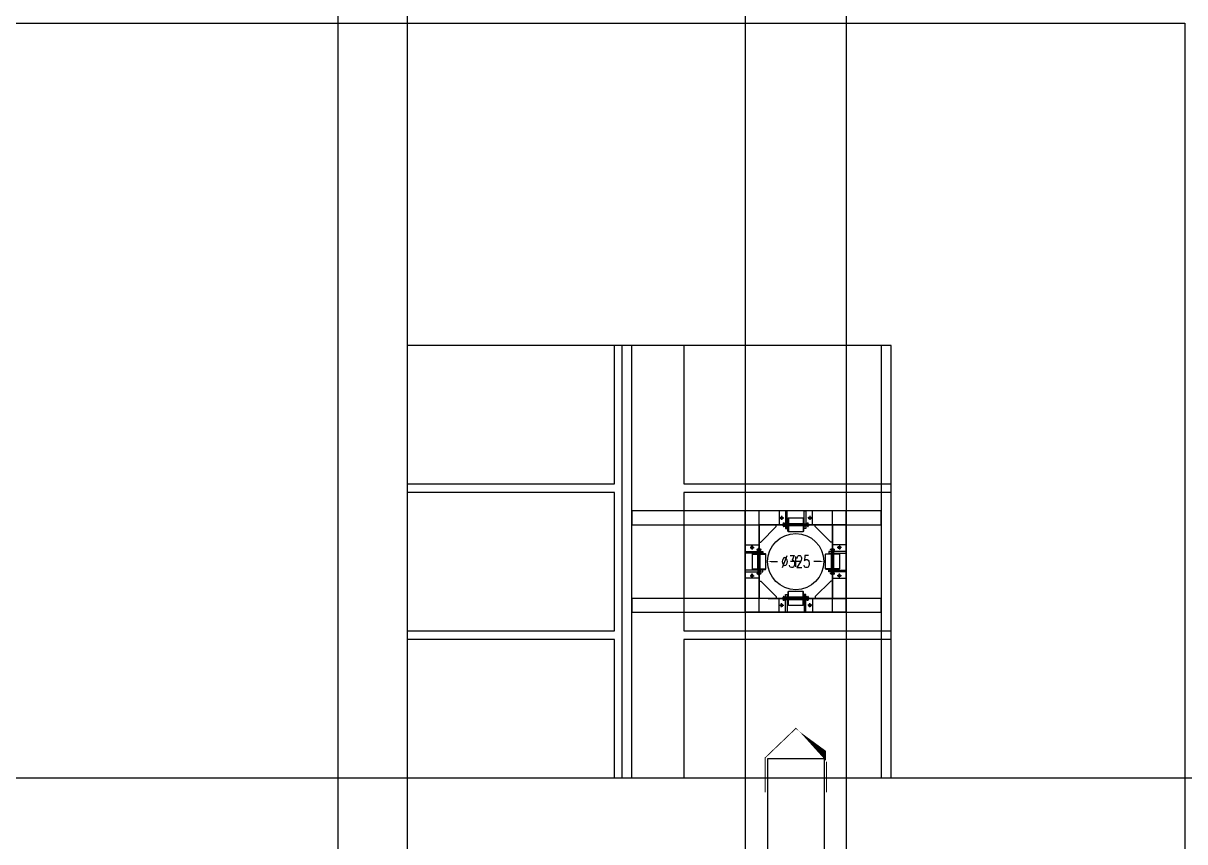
# Model space of a CAD drawing. Header units: millimetres. Extents: x -1714232 to -1367445, y 901519 to 1531173.
# Drawn here: x -1680632 to -1673912, y 906291 to 911023 of the extents above; entities that cross this region are included whole.
import ezdxf

# ---------------------------------------------------------------- set-up
doc = ezdxf.new("R2010")
doc.units = ezdxf.units.MM
doc.header["$LTSCALE"] = 1000
doc.linetypes.add('CENTER2', pattern=[28.574999999999992, 19.05, -3.174999999999998, 3.174999999999998, -3.174999999999998])
doc.linetypes.add('DASHED2', pattern=[9.524999999999995, 6.349999999999998, -3.174999999999998])
doc.layers.get('0').update_dxf_attribs({"linetype": 'CONTINUOUS'})
doc.layers.get('DEFPOINTS').update_dxf_attribs({"linetype": 'CONTINUOUS'})
for name, color, linetype in [('PUB_DIM', 3, 'CONTINUOUS'), ('W-FLOAT_BOWL浮筒', 253, 'CONTINUOUS'), ('W-STEEL_FRAME钢架', 3, 'CONTINUOUS'), ('ZJ', 251, 'CONTINUOUS')]:
    doc.layers.add(name, color=color, linetype=linetype)
doc.styles.add('STANDARD_T3', font='simplex.shx', dxfattribs={"width": 0.7, "bigfont": 'gbcbig.shx'})
doc.dimstyles.new('W&&20', dxfattribs={"dimtxt": 70, "dimasz": 20, "dimexe": 50, "dimexo": 60, "dimgap": 20, "dimtad": 1, "dimdec": 0, "dimzin": 0, "dimdsep": 46, "dimtxsty": 'STANDARD_T3', "dimcen": 0.09, "dimclrd": 1, "dimclre": 1, "dimclrt": 7, "dimazin": 2, "dimtfac": 1, "dimtdec": 0, "dimtix": 1, "dimtmove": 2, "dimatfit": 3, "dimfxl": 100, "dimtolj": 1, "dimtzin": 0, "dimarcsym": 0})

# ---------------------------------------------------------------- blocks, each defined once
blk = doc.blocks.new('*D92')
at = {"layer": 'DEFPOINTS', "color": 0, "transparency": 16777216}
for p in [(-1348647.403743428, 1351918.122760986), (-1348322.403743428, 1351918.122760986)]:
    blk.add_point(p, dxfattribs=at)
at = {"layer": 'W-STEEL_FRAME钢架', "color": 1, "lineweight": -2, "transparency": 16777216}
for p, q in [((-1348627.403743428, 1351918.122760986), (-1348590.070410095, 1351918.122760986)), ((-1348342.403743428, 1351918.122760986), (-1348379.737076761, 1351918.122760986))]:
    blk.add_line(p, q, dxfattribs=at)
at = {"layer": 'W-STEEL_FRAME钢架', "color": 1, "transparency": 16777216}
for points in [[(-1348627.403743428, 1351921.456094319), (-1348627.403743428, 1351914.789427653), (-1348647.403743428, 1351918.122760986)], [(-1348342.403743428, 1351921.456094319), (-1348342.403743428, 1351914.789427653), (-1348322.403743428, 1351918.122760986)]]:
    blk.add_solid(points, dxfattribs=at)
at = {"layer": 'W-STEEL_FRAME钢架', "color": 7, "transparency": 16777216, "insert": (-1348484.903743428, 1351918.122760986), "char_height": 70, "attachment_point": 5, "style": 'STANDARD_T3'}
blk.add_mtext('\\A1;∅325', dxfattribs=at)
blk = doc.blocks.new('A$Cf2775b37')
for p, q in [((195.9999999995343, 585.0000000020955), (196, 505.0000000020955)), ((388.9999999995343, 585.0000000030268), (195.9999999995343, 585.0000000020955)), ((242.9999999995343, 585.0000000023283), (233.9999999995343, 585.0000000023283)), ((233.9999999995343, 585.0000000023283), (234, 483.0000000023283)), ((243, 483.0000000023283), (242.9999999995343, 585.0000000023283)), ((247.4999999997672, 542.0000000023283), (250.4999999997672, 545.0000000023283)), ((247.5000000002328, 468.0000000023283), (247.4999999997672, 542.0000000023283)), ((250.4999999997672, 545.0000000023283), (334.4999999997672, 545.000000002794)), ((250.4999999997672, 545.0000000023283), (250.5000000002328, 465.0000000023283)), ((334.4999999997672, 545.000000002794), (337.4999999997672, 542.000000002794)), ((334.4999999997672, 545.000000002794), (334.5000000002328, 465.000000002794)), ((337.4999999997672, 542.000000002794), (337.5000000002328, 468.000000002794)), ((342, 483.000000002794), (341.9999999995343, 585.000000002794)), ((341.9999999995343, 585.000000002794), (350.9999999995343, 585.0000000030268)), ((350.9999999995343, 585.0000000030268), (351, 483.0000000030268)), ((389, 505.0000000030268), (388.9999999995343, 585.0000000030268)), ((196, 505.0000000020955), (389, 505.0000000030268)), ((231.5, 493.0000000023283), (231.5, 517.0000000023283)), ((231.5, 517.0000000023283), (234, 517.0000000023283)), ((234, 493.0000000023283), (231.5, 493.0000000023283)), ((234, 517.0000000023283), (234, 493.0000000023283)), ((234, 483.0000000023283), (243, 483.0000000023283)), ((243, 493.0000000023283), (243, 517.0000000023283)), ((243, 517.0000000023283), (245.5, 517.0000000023283)), ((245.5, 493.0000000023283), (243, 493.0000000023283)), ((245.5, 517.0000000023283), (245.5, 493.0000000023283)), ((342, 517.000000002794), (339.5, 517.000000002794)), ((339.5, 517.000000002794), (339.5, 493.000000002794)), ((339.5, 493.000000002794), (342, 493.000000002794)), ((342, 493.000000002794), (342, 517.000000002794)), ((351, 483.0000000030268), (342, 483.000000002794)), ((353.5, 517.0000000030268), (351, 517.0000000030268)), ((351, 517.0000000030268), (351, 493.0000000030268)), ((351, 493.0000000030268), (353.5, 493.0000000030268)), ((353.5, 493.0000000030268), (353.5, 517.0000000030268)), ((250.5000000002328, 465.0000000023283), (247.5000000002328, 468.0000000023283)), ((334.5000000002328, 465.000000002794), (250.5000000002328, 465.0000000023283)), ((337.5000000002328, 468.000000002794), (334.5000000002328, 465.000000002794)), ((0, 389.0000000009313), (80, 389.0000000009313)), ((0, 196.0000000009313), (0, 389.0000000009313)), ((0, 342.0000000009313), (0, 351.0000000009313)), ((0, 351.0000000009313), (102, 351.0000000009313)), ((102, 342.0000000009313), (0, 342.0000000009313)), ((43, 337.5000000009313), (40, 334.5000000009313)), ((117, 337.5000000009313), (43, 337.5000000009313)), ((92, 353.5000000009313), (68, 353.5000000009313)), ((68, 353.5000000009313), (68, 351.0000000009313)), ((68, 351.0000000009313), (92, 351.0000000009313)), ((92, 342.0000000009313), (68, 342.0000000009313)), ((68, 342.0000000009313), (68, 339.5000000009313)), ((68, 339.5000000009313), (92, 339.5000000009313)), ((80, 389.0000000009313), (80, 196.0000000009313)), ((92, 351.0000000009313), (92, 353.5000000009313)), ((92, 339.5000000009313), (92, 342.0000000009313)), ((102, 351.0000000009313), (102, 342.0000000009313)), ((120, 334.5000000009313), (117, 337.5000000009313)), ((465, 334.500000004191), (468, 337.500000004191)), ((468, 337.500000004191), (542, 337.500000004191)), ((483, 351.000000004191), (483, 342.000000004191)), ((585, 351.000000004191), (483, 351.000000004191)), ((483, 342.000000004191), (585, 342.000000004191)), ((493, 351.000000004191), (493, 353.500000004191)), ((493, 353.500000004191), (517, 353.500000004191)), ((517, 351.000000004191), (493, 351.000000004191)), ((493, 339.500000004191), (493, 342.000000004191)), ((493, 342.000000004191), (517, 342.000000004191)), ((517, 339.500000004191), (493, 339.500000004191)), ((585, 389.000000004191), (505, 389.000000004191)), ((505, 389.000000004191), (505, 196.000000004191)), ((517, 353.500000004191), (517, 351.000000004191)), ((517, 342.000000004191), (517, 339.500000004191)), ((542, 337.500000004191), (545, 334.500000004191)), ((585, 196.000000004191), (585, 389.000000004191)), ((585, 342.000000004191), (585, 351.000000004191)), ((40, 334.5000000009313), (40, 250.5000000009313)), ((40, 334.5000000009313), (120, 334.5000000009313)), ((120, 250.5000000009313), (120, 334.5000000009313)), ((465, 250.500000004191), (465, 334.500000004191)), ((545, 334.500000004191), (465, 334.500000004191)), ((545, 334.500000004191), (545, 250.500000004191)), ((102, 243.0000000009313), (0, 243.0000000009313)), ((0, 243.0000000009313), (0, 234.0000000009313)), ((0, 234.0000000009313), (102, 234.0000000009313)), ((40, 250.5000000009313), (43, 247.5000000009313)), ((40, 250.5000000009313), (120, 250.5000000009313)), ((43, 247.5000000009313), (117, 247.5000000009313)), ((68, 243.0000000009313), (68, 245.5000000009313)), ((68, 245.5000000009313), (92, 245.5000000009313)), ((92, 243.0000000009313), (68, 243.0000000009313)), ((68, 231.5000000009313), (68, 234.0000000009313)), ((68, 234.0000000009313), (92, 234.0000000009313)), ((92, 231.5000000009313), (68, 231.5000000009313)), ((92, 245.5000000009313), (92, 243.0000000009313)), ((92, 234.0000000009313), (92, 231.5000000009313)), ((102, 234.0000000009313), (102, 243.0000000009313)), ((117, 247.5000000009313), (120, 250.5000000009313)), ((468, 247.500000004191), (465, 250.500000004191)), ((545, 250.500000004191), (465, 250.500000004191)), ((542, 247.500000004191), (468, 247.500000004191)), ((483, 234.000000004191), (483, 243.000000004191)), ((483, 243.000000004191), (585, 243.000000004191)), ((585, 234.000000004191), (483, 234.000000004191)), ((493, 245.500000004191), (493, 243.000000004191)), ((517, 245.500000004191), (493, 245.500000004191)), ((493, 243.000000004191), (517, 243.000000004191)), ((493, 234.000000004191), (493, 231.500000004191)), ((517, 234.000000004191), (493, 234.000000004191)), ((493, 231.500000004191), (517, 231.500000004191)), ((517, 243.000000004191), (517, 245.500000004191)), ((517, 231.500000004191), (517, 234.000000004191)), ((545, 250.500000004191), (542, 247.500000004191)), ((585, 243.000000004191), (585, 234.000000004191)), ((80, 196.0000000009313), (0, 196.0000000009313)), ((505, 196.000000004191), (585, 196.000000004191)), ((196.0000000025611, 2.095475792884827e-09), (196.0000000020955, 80.00000000209548)), ((196.0000000020955, 80.00000000209548), (389.0000000020955, 80.0000000030268)), ((234.0000000020955, 92.00000000209548), (231.5000000020955, 92.00000000209548)), ((231.5000000020955, 92.00000000209548), (231.5000000020955, 68.00000000209548)), ((231.5000000020955, 68.00000000209548), (234.0000000020955, 68.00000000209548)), ((234.0000000018626, 102.0000000020955), (243.0000000018626, 102.0000000023283)), ((234.0000000025611, 2.095475792884827e-09), (234.0000000018626, 102.0000000020955)), ((234.0000000020955, 68.00000000209548), (234.0000000020955, 92.00000000209548)), ((243.0000000018626, 102.0000000023283), (243.0000000025611, 2.328306436538696e-09)), ((245.5000000020955, 92.0000000023283), (243.0000000020955, 92.0000000023283)), ((243.0000000020955, 92.0000000023283), (243.0000000020955, 68.0000000023283)), ((243.0000000020955, 68.0000000023283), (245.5000000020955, 68.0000000023283)), ((245.5000000020955, 68.0000000023283), (245.5000000020955, 92.0000000023283)), ((250.5000000018626, 120.0000000023283), (247.5000000018626, 117.0000000023283)), ((247.5000000018626, 117.0000000023283), (247.5000000023283, 43.00000000232831)), ((334.5000000018626, 120.000000002794), (250.5000000018626, 120.0000000023283)), ((250.5000000023283, 40.00000000232831), (250.5000000018626, 120.0000000023283)), ((337.5000000018626, 117.000000002794), (334.5000000018626, 120.000000002794)), ((334.5000000023283, 40.00000000279397), (334.5000000018626, 120.000000002794)), ((337.5000000023283, 43.00000000279397), (337.5000000018626, 117.000000002794)), ((339.5000000020955, 92.00000000279397), (342.0000000020955, 92.00000000279397)), ((339.5000000020955, 68.00000000279397), (339.5000000020955, 92.00000000279397)), ((342.0000000020955, 68.00000000279397), (339.5000000020955, 68.00000000279397)), ((351.0000000018626, 102.000000002794), (342.0000000018626, 102.000000002794)), ((342.0000000018626, 102.000000002794), (342.0000000025611, 2.793967723846436e-09)), ((342.0000000020955, 92.00000000279397), (342.0000000020955, 68.00000000279397)), ((351.0000000025611, 2.793967723846436e-09), (351.0000000018626, 102.000000002794)), ((351.0000000020955, 92.00000000279397), (353.5000000020955, 92.00000000279397)), ((351.0000000020955, 68.00000000279397), (351.0000000020955, 92.00000000279397)), ((353.5000000020955, 68.00000000279397), (351.0000000020955, 68.00000000279397)), ((353.5000000020955, 92.00000000279397), (353.5000000020955, 68.00000000279397)), ((389.0000000020955, 80.0000000030268), (389.0000000025611, 3.026798367500305e-09)), ((389.0000000025611, 3.026798367500305e-09), (196.0000000025611, 2.095475792884827e-09)), ((243.0000000025611, 2.328306436538696e-09), (234.0000000025611, 2.095475792884827e-09)), ((247.5000000023283, 43.00000000232831), (250.5000000023283, 40.00000000232831)), ((250.5000000023283, 40.00000000232831), (334.5000000023283, 40.00000000279397)), ((334.5000000023283, 40.00000000279397), (337.5000000023283, 43.00000000279397)), ((342.0000000025611, 2.793967723846436e-09), (351.0000000025611, 2.793967723846436e-09))]:
    blk.add_line(p, q)
at = {"color": 3, "linetype": 'CENTER2', "ltscale": 0.5}
for p, q in [((198.9999999997672, 545.0000000020955), (222.9999999997672, 545.0000000023283)), ((210.9999999997672, 557.0000000023283), (210.9999999997672, 533.0000000023283)), ((385.9999999997672, 545.0000000030268), (361.9999999997672, 545.0000000030268)), ((373.9999999997672, 557.0000000030268), (373.9999999997672, 533.0000000030268)), ((248, 505.0000000023283), (229, 505.0000000023283)), ((337, 505.000000002794), (356, 505.0000000030268)), ((28, 374.0000000009313), (52, 374.0000000009313)), ((40, 386.0000000009313), (40, 362.0000000009313)), ((80, 337.0000000009313), (80, 356.0000000009313)), ((505, 337.000000004191), (505, 356.000000004191)), ((557, 374.000000004191), (533, 374.000000004191)), ((545, 386.000000004191), (545, 362.000000004191)), ((28, 211.0000000009313), (52, 211.0000000009313)), ((40, 199.0000000009313), (40, 223.0000000009313)), ((80, 248.0000000009313), (80, 229.0000000009313)), ((505, 248.000000004191), (505, 229.000000004191)), ((557, 211.000000004191), (533, 211.000000004191)), ((545, 199.000000004191), (545, 223.000000004191)), ((248.0000000020955, 80.0000000023283), (229.0000000020955, 80.00000000209548)), ((337.0000000020955, 80.00000000279397), (356.0000000020955, 80.00000000279397)), ((199.0000000023283, 40.00000000209548), (223.0000000023283, 40.00000000209548)), ((211.0000000023283, 28.00000000209548), (211.0000000020955, 52.00000000209548)), ((386.0000000023283, 40.0000000030268), (362.0000000023283, 40.00000000279397)), ((374.0000000023283, 28.00000000279397), (374.0000000020955, 52.00000000279397))]:
    blk.add_line(p, q, dxfattribs=at)
at = {"color": 5}
for p, q in [((180.0000000114087, 505.0000000020955), (80.0000000114087, 505.000000001397)), ((80.0000000114087, 505.000000001397), (80.00000001187436, 405.000000001397)), ((90.00000001187436, 405.0000000016298), (180.0000000114087, 495.0000000020955)), ((180.0000000114087, 495.0000000020955), (180.0000000114087, 505.0000000020955)), ((405.0000000111759, 495.0000000388827), (405.0000000111759, 505.0000000388827)), ((405.0000000111759, 505.0000000388827), (505.0000000111759, 505.0000000395812)), ((495.0000000116415, 405.0000000393484), (405.0000000111759, 495.0000000388827)), ((505.0000000111759, 505.0000000395812), (505.0000000116415, 405.0000000395812)), ((80.00000001187436, 405.000000001397), (90.00000001187436, 405.0000000016298)), ((505.0000000116415, 405.0000000395812), (495.0000000116415, 405.0000000393484)), ((322.5000000011642, 292.500000002794), (262.5000000011642, 292.5000000023283)), ((322.5000000009313, 292.500000002794), (262.5000000009313, 292.5000000023283)), ((292.5000000011642, 262.5000000023283), (292.5000000009313, 322.5000000023283)), ((292.5000000011642, 262.5000000025611), (292.5000000009313, 322.5000000025611)), ((80.00000001187436, 180.0000000037253), (90.00000001187436, 180.0000000034925)), ((80.0000000114087, 80.00000000372529), (80.00000001187436, 180.0000000037253)), ((90.00000001187436, 180.0000000034925), (180.0000000114087, 90.0000000030268)), ((495.0000000116415, 179.9999999657739), (405.0000000111759, 89.99999996623956)), ((505.0000000116415, 179.9999999655411), (495.0000000116415, 179.9999999657739)), ((505.0000000111759, 79.99999996554106), (505.0000000116415, 179.9999999655411)), ((180.0000000114087, 80.0000000030268), (80.0000000114087, 80.00000000372529)), ((133.1370850030798, 80.00000000162981), (451.8629150006454, 80.00000000325963)), ((180.0000000114087, 90.0000000030268), (180.0000000114087, 80.0000000030268)), ((405.0000000111759, 89.99999996623956), (405.0000000111759, 79.99999996623956)), ((405.0000000111759, 79.99999996623956), (505.0000000111759, 79.99999996554106))]:
    blk.add_line(p, q, dxfattribs=at)
at = {"color": 5, "lineweight": 5}
blk.add_line((80.00000001164153, 505.0000000016298), (505.0000000116415, 505.0000000037253), dxfattribs=at)
at = {"color": 0}
for p, q in [((217.5, 509.2679491946474), (220.5, 511.0000000020955)), ((217.5, 500.7320508097764), (217.5, 509.2679491946474)), ((220.5, 499.0000000020955), (217.5, 500.7320508097764)), ((220.5, 511.0000000020955), (364.5, 511.0000000030268)), ((220.5, 511.0000000020955), (220.5, 499.0000000020955)), ((364.5, 499.0000000030268), (220.5, 499.0000000020955)), ((364.5, 511.0000000030268), (367.5, 509.2679491953459)), ((364.5, 511.0000000030268), (364.5, 499.0000000030268)), ((367.5, 500.7320508104749), (364.5, 499.0000000030268)), ((367.5, 509.2679491953459), (367.5, 500.7320508104749)), ((75.73205080768093, 367.5000000009313), (74, 364.5000000009313)), ((74, 364.5000000009313), (74, 220.5000000009313)), ((74, 364.5000000009313), (86, 364.5000000009313)), ((84.26794919231907, 367.5000000009313), (75.73205080768093, 367.5000000009313)), ((86, 364.5000000009313), (84.26794919231907, 367.5000000009313)), ((86, 220.5000000009313), (86, 364.5000000009313)), ((499, 364.500000004191), (500.7320508076809, 367.500000004191)), ((499, 220.500000004191), (499, 364.500000004191)), ((511, 364.500000004191), (499, 364.500000004191)), ((500.7320508076809, 367.500000004191), (509.2679491923191, 367.500000004191)), ((509.2679491923191, 367.500000004191), (511, 364.500000004191)), ((511, 364.500000004191), (511, 220.500000004191)), ((74, 220.5000000009313), (75.73205080768093, 217.5000000009313)), ((74, 220.5000000009313), (86, 220.5000000009313)), ((75.73205080768093, 217.5000000009313), (84.26794919231907, 217.5000000009313)), ((84.26794919231907, 217.5000000009313), (86, 220.5000000009313)), ((500.7320508076809, 217.500000004191), (499, 220.500000004191)), ((511, 220.500000004191), (499, 220.500000004191)), ((509.2679491923191, 217.500000004191), (500.7320508076809, 217.500000004191)), ((511, 220.500000004191), (509.2679491923191, 217.500000004191)), ((220.5000000020955, 86.00000000209548), (217.5000000020955, 84.26794919464737)), ((217.5000000020955, 84.26794919464737), (217.5000000020955, 75.73205080977641)), ((217.5000000020955, 75.73205080977641), (220.5000000020955, 74.00000000209548)), ((364.5000000020955, 86.0000000030268), (220.5000000020955, 86.00000000209548)), ((220.5000000020955, 74.00000000209548), (220.5000000020955, 86.00000000209548)), ((220.5000000020955, 74.00000000209548), (364.5000000020955, 74.0000000030268)), ((367.5000000020955, 84.26794919534586), (364.5000000020955, 86.0000000030268)), ((364.5000000020955, 74.0000000030268), (364.5000000020955, 86.0000000030268)), ((364.5000000020955, 74.0000000030268), (367.5000000020955, 75.7320508104749)), ((367.5000000020955, 75.7320508104749), (367.5000000020955, 84.26794919534586))]:
    blk.add_line(p, q, dxfattribs=at)
at = {"color": 8, "linetype": 'Continuous', "lineweight": 15}
for p, q in [((221.0853176470846, 512.0271925718989), (222.0426588235423, 513.1162278661504)), ((224.4499999999534, 511.0000000023283), (221.5500000000466, 511.0000000023283)), ((224.9146823529154, 512.0271925718989), (223.9573411764577, 513.1162278661504)), ((360.0853176470846, 512.0271925725974), (361.0426588235423, 513.1162278668489)), ((360.5500000000466, 511.0000000030268), (363.4499999999534, 511.0000000030268)), ((363.9146823529154, 512.0271925725974), (362.9573411764577, 513.1162278668489)), ((72.97280743042938, 363.9146823538467), (71.88377213617787, 362.957341177389)), ((72.97280743042938, 360.0853176480159), (71.88377213617787, 361.0426588244736)), ((74, 360.5500000009779), (74, 363.4500000008848)), ((511, 360.5500000042375), (511, 363.4500000041444)), ((512.0271925695706, 363.9146823571064), (513.1162278638221, 362.9573411806487)), ((512.0271925695706, 360.0853176512755), (513.1162278638221, 361.0426588277332)), ((72.97280743042938, 224.9146823538467), (71.88377213617787, 223.957341177389)), ((72.97280743042938, 221.0853176480159), (71.88377213617787, 222.0426588244736)), ((74, 224.4500000008848), (74, 221.5500000009779)), ((511, 224.4500000041444), (511, 221.5500000042375)), ((512.0271925695706, 224.9146823571064), (513.1162278638221, 223.9573411806487)), ((512.0271925695706, 221.0853176512755), (513.1162278638221, 222.0426588277332)), ((221.0853176491801, 72.97280743252486), (222.0426588256378, 71.88377213827334)), ((224.4500000020489, 74.00000000209548), (221.550000002142, 74.00000000209548)), ((224.9146823550109, 72.97280743252486), (223.9573411785532, 71.88377213827334)), ((360.0853176491801, 72.97280743322335), (361.0426588256378, 71.88377213897184)), ((360.550000002142, 74.00000000279397), (363.4500000020489, 74.00000000279397)), ((363.9146823550109, 72.97280743322335), (362.9573411785532, 71.88377213897184))]:
    blk.add_line(p, q, dxfattribs=at)
at = {"color": 7, "linetype": 'Continuous', "lineweight": 15}
for p, q in [((221.5500000000466, 511.0000000023283), (221.5500000000466, 492.4918918942567)), ((221.5500000000466, 492.4918918942567), (223, 492.4918918942567)), ((223, 511.0000000023283), (223, 492.4918918942567)), ((224.4499999999534, 495.0000000023283), (223, 495.0000000023283)), ((224.4499999999534, 495.0000000023283), (224.4499999999534, 511.0000000023283)), ((360.5500000000466, 495.0000000030268), (360.5500000000466, 511.0000000030268)), ((360.5500000000466, 495.0000000030268), (362, 495.0000000030268)), ((362, 511.0000000030268), (362, 492.4918918949552)), ((363.4499999999534, 492.4918918949552), (362, 492.4918918949552)), ((363.4499999999534, 511.0000000030268), (363.4499999999534, 492.4918918949552)), ((74, 363.4500000008848), (92.50810810807161, 363.4500000008848)), ((74, 362.0000000009313), (92.50810810807161, 362.0000000009313)), ((90, 360.5500000009779), (74, 360.5500000009779)), ((90, 360.5500000009779), (90, 362.0000000009313)), ((92.50810810807161, 363.4500000008848), (92.50810810807161, 362.0000000009313)), ((511, 363.4500000041444), (492.4918918919284, 363.4500000041444)), ((492.4918918919284, 363.4500000041444), (492.4918918919284, 362.000000004191)), ((511, 362.000000004191), (492.4918918919284, 362.000000004191)), ((495, 360.5500000042375), (495, 362.000000004191)), ((495, 360.5500000042375), (511, 360.5500000042375)), ((90, 224.4500000008848), (74, 224.4500000008848)), ((74, 223.0000000009313), (92.50810810807161, 223.0000000009313)), ((74, 221.5500000009779), (92.50810810807161, 221.5500000009779)), ((90, 224.4500000008848), (90, 223.0000000009313)), ((92.50810810807161, 221.5500000009779), (92.50810810807161, 223.0000000009313)), ((492.4918918919284, 221.5500000042375), (492.4918918919284, 223.000000004191)), ((511, 223.000000004191), (492.4918918919284, 223.000000004191)), ((511, 221.5500000042375), (492.4918918919284, 221.5500000042375)), ((495, 224.4500000041444), (511, 224.4500000041444)), ((495, 224.4500000041444), (495, 223.000000004191)), ((221.550000002142, 74.00000000209548), (221.550000002142, 92.50810811016709)), ((221.550000002142, 92.50810811016709), (223.0000000020955, 92.50810811016709)), ((223.0000000020955, 74.00000000209548), (223.0000000020955, 92.50810811016709)), ((224.4500000020489, 90.00000000209548), (223.0000000020955, 90.00000000209548)), ((224.4500000020489, 90.00000000209548), (224.4500000020489, 74.00000000209548)), ((360.550000002142, 90.00000000279397), (360.550000002142, 74.00000000279397)), ((360.550000002142, 90.00000000279397), (362.0000000020955, 90.00000000279397)), ((363.4500000020489, 92.50810811086558), (362.0000000020955, 92.50810811086558)), ((362.0000000020955, 74.00000000279397), (362.0000000020955, 92.50810811086558)), ((363.4500000020489, 74.00000000279397), (363.4500000020489, 92.50810811086558))]:
    blk.add_line(p, q, dxfattribs=at)
at = {"linetype": 'DASHED2'}
for p, q in [((243, 511.5000000023283), (234, 511.5000000023283)), ((243, 498.5000000023283), (234, 498.5000000023283)), ((337.5, 511.3000000028405), (247.5, 511.3000000023749)), ((337.5, 498.7000000029802), (247.5, 498.7000000025146)), ((342, 511.500000002794), (351, 511.5000000030268)), ((342, 498.500000002794), (351, 498.5000000030268)), ((73.5, 342.0000000009313), (73.5, 351.0000000009313)), ((73.69999999995343, 247.5000000009313), (73.69999999995343, 337.5000000009313)), ((86.29999999981374, 247.5000000009313), (86.29999999981374, 337.5000000009313)), ((86.5, 342.0000000009313), (86.5, 351.0000000009313)), ((498.5, 342.000000004191), (498.5, 351.000000004191)), ((498.7000000001863, 247.500000004191), (498.7000000001863, 337.500000004191)), ((511.3000000000466, 247.500000004191), (511.3000000000466, 337.500000004191)), ((511.5, 342.000000004191), (511.5, 351.000000004191)), ((73.5, 243.0000000009313), (73.5, 234.0000000009313)), ((86.5, 243.0000000009313), (86.5, 234.0000000009313)), ((498.5, 243.000000004191), (498.5, 234.000000004191)), ((511.5, 243.000000004191), (511.5, 234.000000004191)), ((243.0000000020955, 86.5000000023283), (234.0000000020955, 86.5000000023283)), ((243.0000000020955, 73.5000000023283), (234.0000000020955, 73.50000000209548)), ((337.5000000020955, 86.30000000284053), (247.5000000020955, 86.30000000237487)), ((337.5000000020955, 73.7000000027474), (247.5000000020955, 73.70000000228174)), ((342.0000000020955, 86.50000000279397), (351.0000000020955, 86.50000000279397)), ((342.0000000020955, 73.50000000279397), (351.0000000020955, 73.50000000279397))]:
    blk.add_line(p, q, dxfattribs=at)
at = {"color": 3, "linetype": 'CENTER2'}
for p, q in [((342.9719580251258, 505.000000002794), (242.0280419746414, 505.0000000023283)), ((80, 242.0280419755727), (80, 342.9719580260571)), ((505, 242.0280419788323), (505, 342.9719580293167)), ((342.9719580272213, 80.00000000279397), (242.0280419767369, 80.0000000023283))]:
    blk.add_line(p, q, dxfattribs=at)
at = {"color": 5}
blk.add_circle((292.5000000009313, 292.5000000025611), 162.5, dxfattribs=at)
for centre, major_axis, ratio, start_param, end_param in [((210.9999999997672, 545.0000000023283), (-4.949747468312681, 4.949747468312681), 0.9999999999972327, 0.7853981634320935, 7.06858347061168), ((373.9999999997672, 545.0000000030268), (-4.949747468312681, 4.949747468312681), 0.9999999999972327, 0.7853981633988321, 7.068583470578418), ((545, 374.000000004191), (4.949747468312681, 4.949747468312681), 0.9999999999972325, 0.7853981633988321, 7.068583470578418), ((545, 211.000000004191), (4.949747468312681, 4.949747468312681), 0.9999999999972325, 0.7853981633988321, 7.068583470578418)]:
    blk.add_ellipse(centre, major_axis=major_axis, ratio=ratio, start_param=start_param, end_param=end_param)
at = {"color": 7, "linetype": 'Continuous', "lineweight": 15}
for centre, major_axis, ratio, start_param, end_param in [((223, 514.2052631601691), (2.050609665433929, 2.050609665433929), 1, 4.648122817928831, 9.489044123225238), ((220.1823407202028, 511.0000000023283), (-0.9670811511594437, 0.9670811511594437), 0.9999999998970569, 3.926990817038713, 4.776655142751953), ((223, 514.2052631601691), (1.025304832658152, 1.025304832658152), 1, 4.648122817981839, 9.48904412317223), ((220.1823407202028, 511.0000000023283), (-1.992385983959172, 1.992385983959172), 0.9999999999365224, 3.92699081701898, 4.776655142823958), ((225.8176592797972, 511.0000000023283), (1.992385983959171, 1.992385983959171), 0.999999999936523, 1.506530164355628, 2.356194490160606), ((225.8176592797972, 511.0000000023283), (0.9670811511594437, 0.9670811511594437), 0.9999999998970567, 1.506530164427633, 2.356194490140873), ((511, 364.8176592839882), (0.9670811511594437, 0.9670811511594437), 0.9999999998970569, 3.926990817038713, 4.776655142751952), ((511, 364.8176592839882), (1.992385983959172, 1.992385983959172), 0.9999999999365222, 3.92699081701898, 4.776655142823957), ((511, 359.1823407243937), (-1.992385983959171, 1.992385983959171), 0.999999999936523, 4.648122817945421, 5.4977871437504), ((511, 359.1823407243937), (-0.9670811511594437, 0.9670811511594437), 0.9999999998970566, 4.648122818017426, 5.497787143730666), ((514.2052631578408, 362.000000004191), (2.050609665433929, 2.050609665433929), 1, 3.077326491133935, 7.918247796430341), ((514.2052631578408, 362.000000004191), (1.025304832658152, 1.025304832658152), 1, 3.077326491186943, 7.918247796377333), ((70.79473684215918, 223.0000000009313), (2.050609665433929, 2.050609665433929), 1, 6.218919144723728, 11.05984045002013), ((70.79473684215918, 223.0000000009313), (1.025304832658152, 1.025304832658152), 1, 6.218919144776736, 11.05984044996713), ((74, 225.8176592807285), (-1.992385983959171, 1.992385983959171), 0.999999999936523, 1.506530164355628, 2.356194490160606), ((74, 220.1823407211341), (1.992385983959172, 1.992385983959172), 0.9999999999365222, 0.7853981634291872, 1.635062489234165), ((74, 225.8176592807285), (-0.9670811511594437, 0.9670811511594437), 0.9999999998970566, 1.506530164427633, 2.356194490140873), ((74, 220.1823407211341), (0.9670811511594437, 0.9670811511594437), 0.9999999998970569, 0.7853981634489199, 1.63506248916216), ((362.0000000020955, 70.79473684495315), (2.050609665433929, 2.050609665433929), 1, 1.506530164339039, 6.347451469635445), ((359.1823407222982, 74.00000000279397), (0.9670811511594437, 0.9670811511594437), 0.9999999998970567, 4.648122818017425, 5.497787143730666), ((362.0000000020955, 70.79473684495315), (1.025304832658152, 1.025304832658152), 1, 1.506530164392046, 6.347451469582436), ((359.1823407222982, 74.00000000279397), (1.992385983959171, 1.992385983959171), 0.999999999936523, 4.648122817945421, 5.4977871437504), ((364.8176592818927, 74.00000000279397), (-1.992385983959172, 1.992385983959172), 0.9999999999365224, 0.7853981634291873, 1.635062489234165), ((364.8176592818927, 74.00000000279397), (-0.9670811511594437, 0.9670811511594437), 0.9999999998970569, 0.78539816344892, 1.63506248916216)]:
    blk.add_ellipse(centre, major_axis=major_axis, ratio=ratio, start_param=start_param, end_param=end_param, dxfattribs=at)
at = {"color": 0, "extrusion": (0, 0, -1)}
blk.add_ellipse((223, 505.0000000023283), major_axis=(-1.131370849893882, 1.131370849893882), ratio=0.9999999999790169, start_param=5.497787143626127, end_param=11.78097245080571, dxfattribs=at)
at = {"color": 7, "linetype": 'Continuous', "lineweight": 15, "extrusion": (0, 0, -1)}
for centre, major_axis, ratio, start_param, end_param in [((362, 514.2052631608676), (-2.050609665433929, 2.050609665433929), 1, 4.648122817928831, 9.489044123225238), ((359.1823407202028, 511.0000000030268), (-0.9670811511594437, 0.9670811511594437), 0.9999999998970567, 1.506530164427633, 2.356194490140873), ((362, 514.2052631608676), (-1.025304832658152, 1.025304832658152), 1, 4.648122817981839, 9.48904412317223), ((359.1823407202028, 511.0000000030268), (-1.992385983959171, 1.992385983959171), 0.999999999936523, 1.506530164355628, 2.356194490160606), ((364.8176592797972, 511.0000000030268), (1.992385983959172, 1.992385983959172), 0.9999999999365224, 3.92699081701898, 4.776655142823958), ((364.8176592797972, 511.0000000030268), (0.9670811511594437, 0.9670811511594437), 0.9999999998970569, 3.926990817038713, 4.776655142751953), ((70.79473684215918, 362.0000000009313), (-2.050609665433929, 2.050609665433929), 1, 3.077326491133935, 7.918247796430341), ((70.79473684215918, 362.0000000009313), (-1.025304832658152, 1.025304832658152), 1, 3.077326491186943, 7.918247796377333), ((74, 359.1823407211341), (1.992385983959171, 1.992385983959171), 0.999999999936523, 4.648122817945421, 5.4977871437504), ((74, 364.8176592807285), (-0.9670811511594437, 0.9670811511594437), 0.9999999998970569, 3.926990817038713, 4.776655142751952), ((74, 359.1823407211341), (0.9670811511594437, 0.9670811511594437), 0.9999999998970566, 4.648122818017426, 5.497787143730666), ((511, 225.8176592839882), (0.9670811511594437, 0.9670811511594437), 0.9999999998970566, 1.506530164427633, 2.356194490140873), ((511, 225.8176592839882), (1.992385983959171, 1.992385983959171), 0.999999999936523, 1.506530164355628, 2.356194490160606), ((511, 220.1823407243937), (-0.9670811511594437, 0.9670811511594437), 0.9999999998970569, 0.7853981634489199, 1.63506248916216), ((514.2052631578408, 223.000000004191), (-2.050609665433929, 2.050609665433929), 1, 6.218919144723728, 11.05984045002013), ((514.2052631578408, 223.000000004191), (-1.025304832658152, 1.025304832658152), 1, 6.218919144776736, 11.05984044996713), ((223.0000000020955, 70.79473684425466), (-2.050609665433929, 2.050609665433929), 1, 1.506530164339039, 6.347451469635445), ((220.1823407222982, 74.00000000209548), (0.9670811511594437, 0.9670811511594437), 0.9999999998970569, 0.78539816344892, 1.63506248916216), ((223.0000000020955, 70.79473684425466), (-1.025304832658152, 1.025304832658152), 1, 1.506530164392046, 6.347451469582436), ((220.1823407222982, 74.00000000209548), (1.992385983959172, 1.992385983959172), 0.9999999999365224, 0.7853981634291873, 1.635062489234165), ((225.8176592818927, 74.00000000209548), (-1.992385983959171, 1.992385983959171), 0.999999999936523, 4.648122817945421, 5.4977871437504), ((225.8176592818927, 74.00000000209548), (-0.9670811511594437, 0.9670811511594437), 0.9999999998970567, 4.648122818017425, 5.497787143730666)]:
    blk.add_ellipse(centre, major_axis=major_axis, ratio=ratio, start_param=start_param, end_param=end_param, dxfattribs=at)
at = {"color": 0, "extrusion": (0, 0, -0.9999999999999998)}
for centre, major_axis, ratio, start_param, end_param in [((362, 505.000000002794), (-1.131370849989238, 1.131370849989238), 0.9999999999559687, 5.497787143760123, 11.78097245093971), ((505, 362.000000004191), (1.131370849989238, 1.131370849989238), 0.9999999999559689, -0.7853981634194639, 5.497787143760123), ((505, 223.000000004191), (1.131370849989238, 1.131370849989238), 0.9999999999559689, -0.7853981634194639, 5.497787143760123)]:
    blk.add_ellipse(centre, major_axis=major_axis, ratio=ratio, start_param=start_param, end_param=end_param, dxfattribs=at)
at = {"extrusion": (0, 0, -1)}
for centre, major_axis, ratio, start_param, end_param in [((40, 374.0000000009313), (-4.949747468312681, 4.949747468312681), 0.9999999999972325, 0.7853981633988321, 7.068583470578418), ((40, 211.0000000009313), (-4.949747468312681, 4.949747468312681), 0.9999999999972325, 0.7853981633988321, 7.068583470578418), ((211.0000000023283, 40.00000000209548), (-4.949747468385539, 4.949747468385539), 0.9999999999677939, 5.497787143766035, 11.78097245094562), ((374.0000000023283, 40.00000000279397), (-4.949747468385539, 4.949747468385539), 0.9999999999677939, 5.497787143766035, 11.78097245094562)]:
    blk.add_ellipse(centre, major_axis=major_axis, ratio=ratio, start_param=start_param, end_param=end_param, dxfattribs=at)
at = {"color": 7, "linetype": 'Continuous', "lineweight": 15, "extrusion": (0, 0, -0.9999999999999998)}
for centre, start_param, end_param in [((74, 364.8176592807285), 3.92699081701898, 4.776655142823957), ((511, 220.1823407243937), 0.7853981634291872, 1.635062489234165)]:
    blk.add_ellipse(centre, major_axis=(-1.992385983959172, 1.992385983959172), ratio=0.9999999999365222, start_param=start_param, end_param=end_param, dxfattribs=at)
at = {"color": 0}
for centre, major_axis, ratio, start_param, end_param in [((80, 362.0000000009313), (-1.131370849989238, 1.131370849989238), 0.9999999999559689, -0.7853981634194639, 5.497787143760123), ((80, 223.0000000009313), (-1.131370849989238, 1.131370849989238), 0.9999999999559689, -0.7853981634194639, 5.497787143760123), ((223.0000000020955, 80.0000000023283), (1.131370849989238, 1.131370849989238), 0.999999999955969, 2.356194490315848, 8.639379797495435), ((362.0000000020955, 80.00000000279397), (1.131370849893882, 1.131370849893882), 0.9999999999790169, 2.356194490181853, 8.639379797361439)]:
    blk.add_ellipse(centre, major_axis=major_axis, ratio=ratio, start_param=start_param, end_param=end_param, dxfattribs=at)
at = {"layer": 'W-STEEL_FRAME钢架', "color": 5}
for p, q in [((1.373700797557831e-08, 2.328306436538696e-10), (1.373700797557831e-08, 585.0000000030268)), ((585.0000000002328, 585.0000000030268), (1.373700797557831e-08, 585.0000000030268)), ((80.00000001396984, 1.164153218269348e-09), (80.00000001373701, 585.0000000030268)), ((505.0000000002328, 5.820766091346741e-09), (505, 585.000000002794)), ((585.0000000002328, 6.752088665962219e-09), (585.0000000002328, 585.0000000030268)), ((503.2778612123802, 505.0000000030268), (80.0000000114087, 505.0000000034925)), ((505.0000000002328, 80.00000000651926), (80.00000001396984, 80.00000000023283)), ((585.0000000002328, 6.752088665962219e-09), (1.373700797557831e-08, 0))]:
    blk.add_line(p, q, dxfattribs=at)
at = {"layer": 'W-STEEL_FRAME钢架'}
for p, q in [((1.373700797557831e-08, 505.0000000395812), (80.00000001396984, 505.0000000395812)), ((1.373700797557831e-08, 80.00000000023283), (1.373700797557831e-08, 505.0000000395812)), ((80.00000001396984, 505.0000000395812), (80.00000001396984, 80.00000000023283)), ((585.0000000002328, 505.0000000395812), (505.0000000002328, 505.0000000395812)), ((505.0000000002328, 505.0000000395812), (505.0000000002328, 80.00000000046566)), ((585.0000000002328, 80.00000000046566), (585.0000000002328, 505.0000000395812)), ((80.00000001396984, 80.00000000023283), (1.373700797557831e-08, 80.00000000023283)), ((505.0000000002328, 80.00000000046566), (585.0000000002328, 80.00000000046566))]:
    blk.add_line(p, q, dxfattribs=at)
dim = blk.add_diameter_dim_2p(p1=(130.0000000009313, 292.5000000025611), p2=(455.0000000009313, 292.5000000025611), dimstyle='W&&20', dxfattribs=at)
dim.commit()
dim.dimension.update_dxf_attribs({"geometry": '*D92', "text_midpoint": (292.5000000011642, 292.5000000025611), "dimtype": 131, "insert": (1348777.403743429, -1351625.622760983)})

msp = doc.modelspace()

# ---------------------------------------------------------------- linework, layer by layer
at = {"const_width": 5, "elevation": 1e-08}
msp.add_lwpolyline([(-1676339.99535621, 906576.0824361125), (-1676339.99535621, 906776.0824361125), (-1676161.49535344, 906946.8560231333), (-1675984.99535621, 906776.0824361125), (-1675984.995356209, 906576.0824361125)], dxfattribs=at)
at = {"layer": 'PUB_DIM'}
for p, q in [((-1687352.032200302, 911022.7711331407), (-1673912.032200302, 911022.7711331407)), ((-1673912.032200302, 911022.7711331407), (-1673912.032200302, 901518.7711331407))]:
    msp.add_line(p, q, dxfattribs=at)
for p, direction in [((-1678811.0644654, 906660.6215209942), (0, -1)), ((-1678411.0644654, 906660.6215209942), (0, -1)), ((-1676455.155567356, 907618.1215209919), (0, -1)), ((-1675870.15556737, 907618.1215209987), (0, -1)), ((-1683526.040310983, 906660.6215209942), (1, 0))]:
    msp.add_xline(p, direction, dxfattribs=at)
for points in [[(-1678411.0644654, 906660.6215209942), (-1675611.0644654, 906660.6215209942), (-1675611.0644654, 909160.6215209942), (-1678411.0644654, 909160.6215209942)], [(-1677169.0644654, 906660.6215209942), (-1677111.0644654, 906660.6215209942), (-1677111.0644654, 909160.6215209942), (-1677169.0644654, 909160.6215209942)], [(-1675669.0644654, 906660.6215209942), (-1675611.0644654, 906660.6215209942), (-1675611.0644654, 909160.6215209942), (-1675669.0644654, 909160.6215209942)]]:
    msp.add_lwpolyline(points, close=True, dxfattribs=at)
at = {"layer": 'PUB_DIM', "color": 1}
for points in [[(-1677111.0644654, 908123.1215209949), (-1675669.0644654, 908123.1215209949), (-1675669.0644654, 908203.1215209949), (-1677111.0644654, 908203.1215209949)], [(-1677111.064465394, 907618.1215209987), (-1675669.064465394, 907618.1215209987), (-1675669.064465394, 907698.1215209987), (-1677111.064465394, 907698.1215209987)]]:
    msp.add_lwpolyline(points, close=True, dxfattribs=at)
at = {"layer": 'W-FLOAT_BOWL浮筒'}
for points in [[(-1678411.0644654, 908360.6215209942), (-1677211.0644654, 908360.6215209942), (-1677211.0644654, 909160.6215209942), (-1678411.0644654, 909160.6215209942)], [(-1676811.0644654, 908360.6215209942), (-1675611.0644654, 908360.6215209942), (-1675611.0644654, 909160.6215209942), (-1676811.0644654, 909160.6215209942)], [(-1678411.0644654, 907510.6215209942), (-1677211.0644654, 907510.6215209942), (-1677211.0644654, 908310.6215209942), (-1678411.0644654, 908310.6215209942)], [(-1676811.0644654, 907510.6215209942), (-1675611.0644654, 907510.6215209942), (-1675611.0644654, 908310.6215209942), (-1676811.0644654, 908310.6215209942)], [(-1678411.0644654, 906660.6215209942), (-1677211.0644654, 906660.6215209942), (-1677211.0644654, 907460.6215209942), (-1678411.0644654, 907460.6215209942)], [(-1676811.0644654, 906660.6215209942), (-1675611.0644654, 906660.6215209942), (-1675611.0644654, 907460.6215209942), (-1676811.0644654, 907460.6215209942)]]:
    msp.add_lwpolyline(points, close=True, dxfattribs=at)
at = {"layer": 'ZJ', "color": 1, "linetype": 'Continuous', "elevation": 1e-08}
msp.add_lwpolyline([(-1676323.994085403, 902861.2766106073), (-1676323.99535344, 906772.0824333427), (-1675998.99535344, 906772.0824361125), (-1675998.994085403, 902861.2766078375)], dxfattribs=at)

# ---------------------------------------------------------------- block references
at = {"layer": 'PUB_DIM'}
msp.add_blockref('A$Cf2775b37', (-1676455.15556737, 907618.1215209919), dxfattribs=at)

doc.saveas('drawing.dxf')
